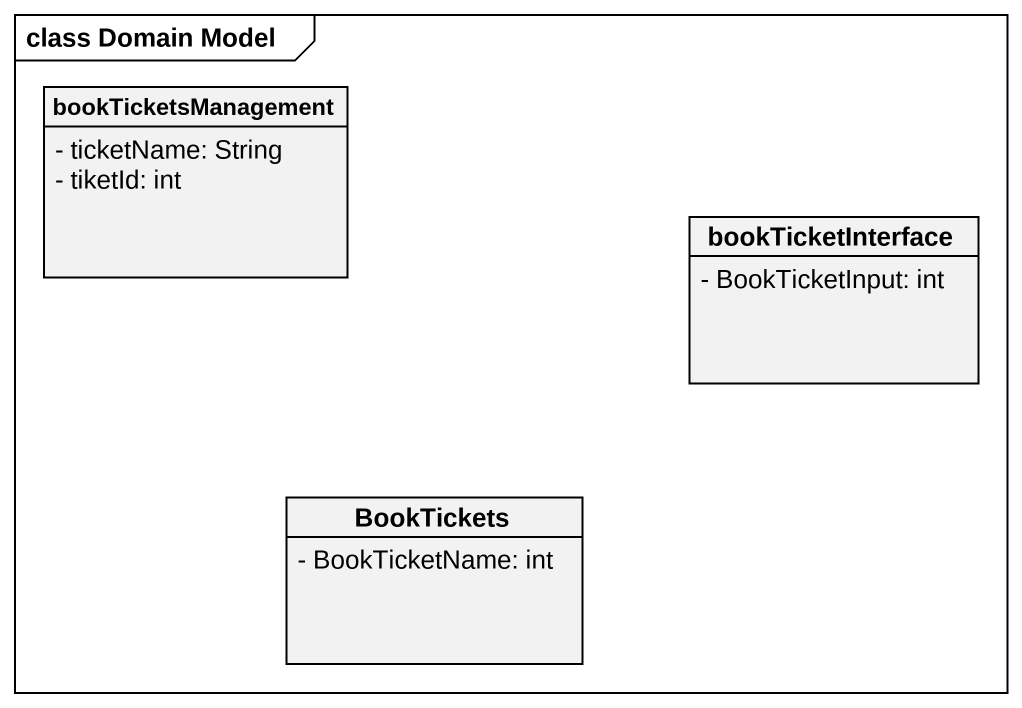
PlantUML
@startuml
mainframe class Domain Model
hide circle
hide empty members
skinparam classAttributeIconSize 0
class bookTicketsManagement {
  - ticketName: String
  - tiketId: int
}
class bookTicketInterface {
  - BookTicketInput: int
}
class BookTickets {
  - BookTicketName: int
}
@enduml
